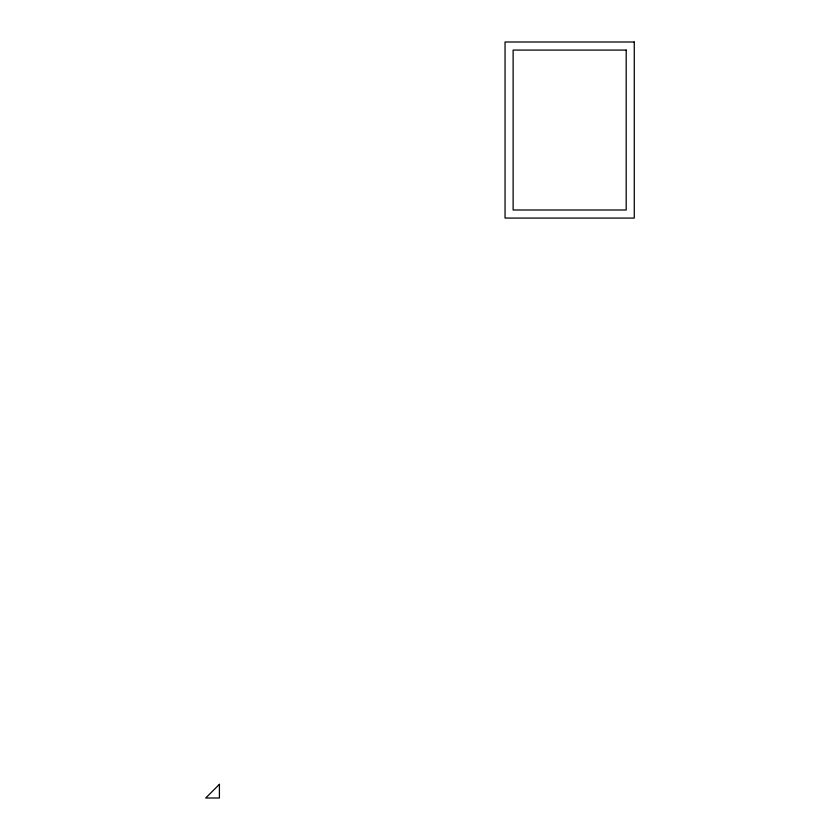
<?xml version="1.0" encoding="UTF-8"?>
<svg xmlns="http://www.w3.org/2000/svg" width="840" height="840" viewBox="0 0 840 840"><rect width="100%" height="100%" fill="white"/><g stroke="black" fill="none" stroke-linecap="round" stroke-linejoin="round"><path stroke-width="1.26" d="M219.408 784.319L205.727 798L219.408 798L219.408 784.319M634.274 42L505.05 42L505.05 218.075L634.274 218.075L634.274 42M626.199 50.075L513.125 50.075L513.125 209.99L626.199 209.99L626.199 50.075"/></g></svg>
